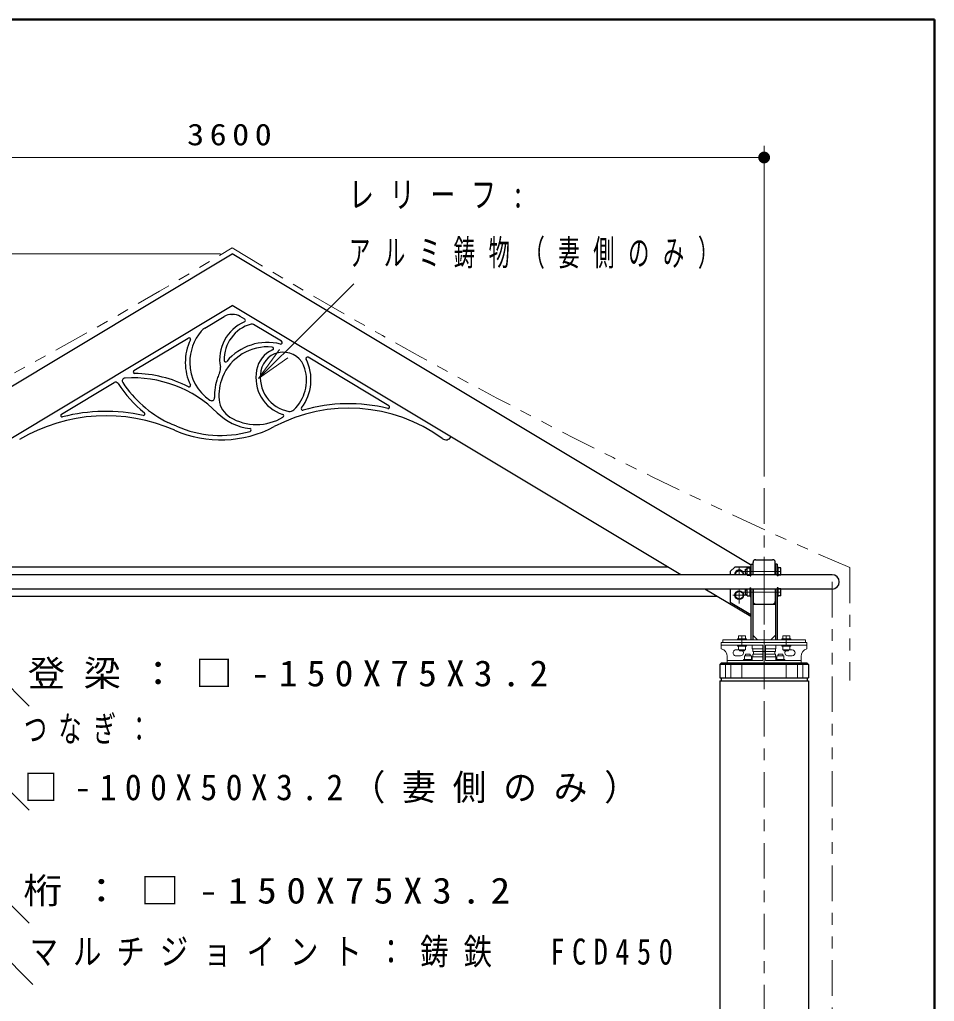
# Model space of a CAD drawing. Units: millimetres on the paper, scale 1:40. Extents: x -365 to 0, y 0 to 257.
# Drawn here: x -77.4 to 0, y 174 to 257 of the extents above; entities that cross this region are included whole.
import ezdxf

# ---------------------------------------------------------------- set-up
doc = ezdxf.new("R2010")
doc.units = ezdxf.units.MM
doc.linetypes.add('USER2', pattern=[6, 3, -1, 1, -1])
doc.linetypes.add('USER3', pattern=[8, 3, -1, 1, -1, 1, -1])
doc.layers.add('1_40', color=7, linetype='Continuous', lineweight=25)
doc.layers.add('NAKAMURA図枠', color=7, linetype='Continuous', lineweight=13)
doc.styles.add('ＭＳ ゴシック', font='')
doc.styles.get('ＭＳ ゴシック').set_extended_font_data('MS Gothic')

# ---------------------------------------------------------------- blocks, each defined once
blk = doc.blocks.new('filled_dot')
at = {"color": 0, "linetype": 'Continuous', "lineweight": -2, "const_width": 1.25}
blk.add_lwpolyline([(-0.625, 0, 1), (0.625, 0, 1)], format="xyb", close=True, dxfattribs=at)
blk = doc.blocks.new('open_arrow')
at = {"color": 0, "linetype": 'Continuous', "lineweight": -2}
blk.add_lwpolyline([(7.5, 1.25), (0, 0), (7.5, -1.25)], dxfattribs=at)

msp = doc.modelspace()

# ---------------------------------------------------------------- linework, layer by layer
at = {"layer": '1_40', "lineweight": 13}
for p, q in [((-14.402, 218.364), (-14.402, 246.341)), ((-104.402, 245.341), (-14.402, 245.341)), ((-60.402, 237.201), (-215.395, 237.201)), ((-57.168, 226.643), (-49.101, 234.65)), ((-91.955, 214.364), (-76.59, 198.949)), ((-103.983, 207.973), (-76.59, 180.58)), ((-94.647, 208.2), (-76.59, 190.143)), ((-104.444, 203.58), (-76.275, 175.411)), ((-17.684, 202.452), (-17.684, 201.326)), ((-17.527, 202.576), (-11.277, 202.576)), ((-17.215, 202.452), (-17.215, 201.326)), ((-16.277, 202.452), (-16.277, 201.326)), ((-14.402, 202.452), (-14.402, 201.326)), ((-12.527, 202.452), (-12.527, 201.326)), ((-11.59, 202.452), (-11.59, 201.326)), ((-11.121, 202.452), (-11.121, 201.326))]:
    msp.add_line(p, q, dxfattribs=at)
at = {"layer": '1_40'}
for p, q in [((-103.265, 210.883), (-59.402, 237.201)), ((-15.55, 210.889), (-59.402, 237.201)), ((-97.351, 210.058), (-59.402, 232.828)), ((-21.454, 210.058), (-59.402, 232.828)), ((-15.34, 210.058), (-15.34, 211.101)), ((-15.127, 211.326), (-13.69, 211.326)), ((-13.465, 210.058), (-13.465, 211.101)), ((-8.652, 210.058), (-110.152, 210.058)), ((-22.524, 210.701), (-96.28, 210.701)), ((-15.54, 210.883), (-15.54, 210.701)), ((-8.652, 208.843), (-110.152, 208.843)), ((-15.54, 206.51), (-19.429, 208.843)), ((-15.34, 208.843), (-15.34, 207.801)), ((-13.465, 208.843), (-13.465, 207.801)), ((-18.358, 208.201), (-100.447, 208.201)), ((-15.154, 207.576), (-13.69, 207.576)), ((-15.54, 206.666), (-15.54, 206.51))]:
    msp.add_line(p, q, dxfattribs=at)
at = {"layer": '1_40', "color": 4}
for p, q in [((-61.718, 230.913), (-60.076, 231.898)), ((-59.432, 232.076), (-59.402, 232.076)), ((-59.373, 232.076), (-59.402, 232.076)), ((-58.348, 231.669), (-58.729, 231.898)), ((-55.224, 229.795), (-57.602, 231.222)), ((-67.714, 227.315), (-63.121, 230.071)), ((-46.139, 224.344), (-52.982, 228.45)), ((-73.85, 223.633), (-69.402, 226.302)), ((-18.046, 202.577), (-18.153, 202.451)), ((-10.652, 202.452), (-18.152, 202.452)), ((-18.152, 202.451), (-18.152, 201.326)), ((-10.76, 202.576), (-18.045, 202.576)), ((-10.758, 202.577), (-10.651, 202.452)), ((-10.652, 202.451), (-10.652, 201.326)), ((-18.152, 201.326), (-10.652, 201.326)), ((-18.152, 201.076), (-18.152, 146.576)), ((-18.152, 201.076), (-10.652, 201.076)), ((-18.045, 201.326), (-18.045, 201.076)), ((-10.759, 201.326), (-10.759, 201.076)), ((-10.652, 201.076), (-10.652, 146.576))]:
    msp.add_line(p, q, dxfattribs=at)
at = {"layer": '1_40', "linetype": 'USER2', "lineweight": 13}
msp.add_line((-14.402, 217.364), (-14.402, 136.326), dxfattribs=at)
at = {"layer": '1_40', "color": 20}
for p, q in [((-15.515, 210.951), (-15.365, 210.951)), ((-15.515, 210.951), (-15.515, 210.058)), ((-15.515, 210.951), (-15.515, 210.058)), ((-15.365, 210.951), (-15.365, 210.058)), ((-15.365, 210.951), (-15.365, 210.058)), ((-13.44, 210.951), (-13.44, 210.058)), ((-13.44, 210.951), (-13.44, 210.058)), ((-13.29, 210.951), (-13.44, 210.951)), ((-13.29, 210.951), (-13.29, 210.058)), ((-13.29, 210.951), (-13.29, 210.058)), ((-16.89, 210.701), (-17.265, 210.326)), ((-17.265, 210.326), (-17.265, 210.058)), ((-15.515, 210.701), (-16.89, 210.701)), ((-16.815, 210.249), (-16.515, 210.422)), ((-16.815, 210.249), (-16.815, 210.058)), ((-16.215, 210.249), (-16.515, 210.422)), ((-16.215, 210.249), (-16.215, 210.058)), ((-15.632, 210.701), (-15.565, 210.701)), ((-17.265, 208.843), (-17.265, 207.701)), ((-16.815, 208.499), (-16.515, 208.672)), ((-16.815, 208.499), (-16.815, 208.153)), ((-16.215, 208.499), (-16.515, 208.672)), ((-16.215, 208.499), (-16.215, 208.153)), ((-15.515, 208.843), (-15.515, 204.55)), ((-15.515, 208.843), (-15.515, 204.551)), ((-15.365, 208.843), (-15.365, 204.55)), ((-15.365, 208.843), (-15.365, 204.551)), ((-13.44, 208.843), (-13.44, 204.55)), ((-13.44, 208.843), (-13.44, 204.551)), ((-13.29, 208.843), (-13.29, 204.55)), ((-13.29, 208.843), (-13.29, 204.551)), ((-15.515, 206.651), (-17.265, 207.701)), ((-16.515, 207.979), (-16.815, 208.153)), ((-16.515, 207.979), (-16.215, 208.153)), ((-15.365, 207.576), (-13.44, 207.576)), ((-15.365, 204.951), (-14.965, 204.551)), ((-13.465, 204.926), (-13.84, 204.551))]:
    msp.add_line(p, q, dxfattribs=at)
at = {"layer": '1_40', "color": 20, "linetype": 'USER2', "lineweight": 13}
for p, q in [((-14.402, 211.571), (-14.402, 210.058)), ((-15.897, 210.076), (-17.047, 210.076)), ((-15.897, 210.076), (-17.009, 210.076)), ((-16.515, 210.704), (-16.515, 210.058)), ((-15.136, 210.326), (-15.766, 210.326)), ((-13.668, 210.326), (-13.038, 210.326)), ((-16.515, 208.843), (-16.515, 207.636)), ((-15.136, 208.576), (-15.766, 208.576)), ((-14.402, 208.843), (-14.402, 203.744)), ((-13.668, 208.576), (-13.038, 208.576)), ((-15.897, 208.326), (-17.047, 208.326)), ((-15.897, 208.326), (-17.009, 208.326)), ((-16.277, 204.881), (-16.277, 204.032)), ((-12.527, 204.881), (-12.527, 204.032))]:
    msp.add_line(p, q, dxfattribs=at)
at = {"layer": '1_40', "color": 190, "linetype": 'USER2', "lineweight": 13}
for p, q in [((-16.37, 210.326), (-12.738, 210.326)), ((-16.37, 208.576), (-12.738, 208.576))]:
    msp.add_line(p, q, dxfattribs=at)
at = {"layer": '1_40', "color": 190}
for p, q in [((-15.973, 210.126), (-15.973, 210.526)), ((-15.973, 210.526), (-15.848, 210.526)), ((-15.973, 210.126), (-15.848, 210.126)), ((-15.848, 210.626), (-15.582, 210.626)), ((-15.848, 210.026), (-15.848, 210.626)), ((-15.582, 209.951), (-15.582, 210.701)), ((-15.582, 210.701), (-15.515, 210.701)), ((-15.515, 209.951), (-15.515, 210.701)), ((-13.223, 210.701), (-13.29, 210.701)), ((-13.29, 210.701), (-13.29, 209.951)), ((-13.223, 209.951), (-13.223, 210.701)), ((-12.982, 210.626), (-13.223, 210.626)), ((-12.982, 210.026), (-12.982, 210.626)), ((-15.848, 210.026), (-15.582, 210.026)), ((-15.582, 209.951), (-15.515, 209.951)), ((-13.223, 209.951), (-13.29, 209.951)), ((-12.982, 210.026), (-13.223, 210.026)), ((-15.973, 208.376), (-15.973, 208.776)), ((-15.973, 208.776), (-15.848, 208.776)), ((-15.848, 208.876), (-15.582, 208.876)), ((-15.848, 208.276), (-15.848, 208.876)), ((-15.582, 208.201), (-15.582, 208.951)), ((-15.582, 208.951), (-15.515, 208.951)), ((-15.515, 208.201), (-15.515, 208.951)), ((-13.223, 208.951), (-13.29, 208.951)), ((-13.29, 208.951), (-13.29, 208.201)), ((-13.223, 208.201), (-13.223, 208.951)), ((-12.982, 208.876), (-13.223, 208.876)), ((-12.982, 208.276), (-12.982, 208.876)), ((-15.973, 208.376), (-15.848, 208.376)), ((-15.848, 208.276), (-15.582, 208.276)), ((-15.582, 208.201), (-15.515, 208.201)), ((-13.223, 208.201), (-13.29, 208.201)), ((-12.982, 208.276), (-13.223, 208.276))]:
    msp.add_line(p, q, dxfattribs=at)
at = {"layer": '1_40', "linetype": 'USER3', "lineweight": 13}
for p, q in [((-7.166, 210.654), (-7.166, 201.109)), ((-8.652, 209.451), (-8.652, 144.676))]:
    msp.add_line(p, q, dxfattribs=at)
at = {"layer": '1_40', "color": 4, "lineweight": 13}
for p, q in [((-18.027, 204.326), (-18.027, 203.801)), ((-18.027, 204.326), (-10.777, 204.326)), ((-17.902, 204.551), (-17.902, 204.326)), ((-10.902, 204.551), (-17.902, 204.551)), ((-16.652, 204.631), (-16.652, 204.551)), ((-15.902, 204.631), (-16.652, 204.631)), ((-15.977, 204.881), (-16.577, 204.881)), ((-16.577, 204.881), (-16.577, 204.631)), ((-15.977, 204.881), (-15.977, 204.631)), ((-15.902, 204.631), (-15.902, 204.551)), ((-12.902, 204.631), (-12.152, 204.631)), ((-12.902, 204.631), (-12.902, 204.551)), ((-12.827, 204.881), (-12.227, 204.881)), ((-12.827, 204.881), (-12.827, 204.631)), ((-12.227, 204.881), (-12.227, 204.631)), ((-12.152, 204.631), (-12.152, 204.551)), ((-10.902, 204.551), (-10.902, 204.326)), ((-10.777, 204.326), (-10.777, 203.801)), ((-18.027, 204.101), (-14.515, 204.101)), ((-16.777, 203.701), (-16.577, 203.701)), ((-16.652, 204.101), (-16.652, 204.021)), ((-16.652, 204.021), (-15.902, 204.021)), ((-16.577, 204.021), (-16.577, 203.696)), ((-15.977, 203.696), (-16.577, 203.696)), ((-16.477, 203.696), (-16.477, 203.631)), ((-16.077, 203.631), (-16.477, 203.631)), ((-16.077, 203.696), (-16.077, 203.631)), ((-15.977, 204.021), (-15.977, 203.696)), ((-15.902, 204.101), (-15.902, 204.021)), ((-15.402, 204.101), (-15.402, 203.801)), ((-14.515, 203.801), (-15.402, 203.801)), ((-15.352, 203.801), (-15.352, 203.551)), ((-14.515, 203.551), (-15.352, 203.551)), ((-15.302, 203.551), (-15.302, 203.351)), ((-14.515, 204.101), (-14.515, 202.801)), ((-14.34, 203.551), (-14.465, 203.551)), ((-14.29, 204.101), (-14.29, 202.801)), ((-10.777, 204.101), (-14.29, 204.101)), ((-14.29, 203.801), (-13.402, 203.801)), ((-14.29, 203.551), (-13.452, 203.551)), ((-13.502, 203.551), (-13.502, 203.351)), ((-13.452, 203.801), (-13.452, 203.551)), ((-13.402, 204.101), (-13.402, 203.801)), ((-12.902, 204.101), (-12.902, 204.021)), ((-12.152, 204.021), (-12.902, 204.021)), ((-12.827, 204.021), (-12.827, 203.696)), ((-12.827, 203.696), (-12.227, 203.696)), ((-12.727, 203.696), (-12.727, 203.631)), ((-12.727, 203.631), (-12.327, 203.631)), ((-12.327, 203.696), (-12.327, 203.631)), ((-12.227, 204.021), (-12.227, 203.696)), ((-12.027, 203.701), (-12.227, 203.701)), ((-12.152, 204.101), (-12.152, 204.021)), ((-17.527, 203.151), (-17.527, 202.576)), ((-17.527, 202.801), (-14.515, 202.801)), ((-16.777, 203.201), (-16.402, 203.201)), ((-16.152, 202.881), (-15.402, 202.881)), ((-16.152, 202.881), (-16.152, 202.801)), ((-16.077, 203.206), (-15.477, 203.206)), ((-16.077, 203.206), (-16.077, 202.881)), ((-15.977, 203.351), (-15.977, 203.206)), ((-15.977, 203.351), (-15.577, 203.351)), ((-15.577, 203.351), (-15.577, 203.206)), ((-15.477, 203.206), (-15.477, 202.881)), ((-14.515, 203.101), (-15.402, 203.101)), ((-15.402, 203.101), (-15.402, 202.881)), ((-15.402, 202.881), (-15.402, 202.801)), ((-14.515, 203.351), (-15.352, 203.351)), ((-15.352, 203.351), (-15.352, 203.101)), ((-14.29, 203.351), (-13.452, 203.351)), ((-14.29, 203.101), (-13.402, 203.101)), ((-11.277, 202.801), (-14.29, 202.801)), ((-13.452, 203.351), (-13.452, 203.101)), ((-13.402, 203.101), (-13.402, 202.881)), ((-13.402, 202.881), (-13.402, 202.801)), ((-12.652, 202.881), (-13.402, 202.881)), ((-13.327, 203.206), (-13.327, 202.881)), ((-12.727, 203.206), (-13.327, 203.206)), ((-12.827, 203.351), (-13.227, 203.351)), ((-13.227, 203.351), (-13.227, 203.206)), ((-12.827, 203.351), (-12.827, 203.206)), ((-12.727, 203.206), (-12.727, 202.881)), ((-12.652, 202.881), (-12.652, 202.801)), ((-12.027, 203.201), (-12.402, 203.201)), ((-11.277, 203.151), (-11.277, 202.576))]:
    msp.add_line(p, q, dxfattribs=at)
at = {"layer": '1_40', "color": 20, "lineweight": 13}
for p, q in [((-17.902, 204.551), (-17.902, 204.326)), ((-17.902, 204.551), (-10.902, 204.551)), ((-10.902, 204.326), (-17.902, 204.326)), ((-10.902, 204.551), (-10.902, 204.326))]:
    msp.add_line(p, q, dxfattribs=at)
at = {"layer": '1_40', "color": 20}
msp.add_circle((-16.515, 208.326), 0.375, dxfattribs=at)
at = {"layer": '1_40', "linetype": 'USER3', "lineweight": 13}
for centre, start, end in [((-284.03, 607.568), 293.69153, 301.27123), ((165.226, 607.568), 238.72877, 246.52326)]:
    msp.add_arc(centre, 432.735, start, end, dxfattribs=at)
at = {"layer": '1_40', "color": 4}
for centre, radius, start, end in [((-59.432, 230.824), 1.252, 89.99998, 120.96413), ((-59.373, 230.824), 1.252, 59.03583, 89.99998), ((-58.412, 231.562), 0.125, 293.43369, 59.03594), ((-61.073, 229.838), 1.252, 120.9641, 140.17585), ((-56.976, 228.247), 3.488, 113.43328, 190.50799), ((-56.976, 228.247), 3.112, 105.30426, 181.49672), ((-57.731, 231.007), 0.251, 59.03579, 105.30437), ((-63.056, 229.963), 0.125, 334.80548, 120.96385), ((-58.851, 227.985), 4.147, 140.17586, 179.99996), ((-58.851, 227.985), 4.523, 154.80561, 179.99996), ((-56.421, 225.224), 4.104, 84.33588, 158.144), ((-56.421, 225.224), 4.479, 75.75642, 140.24683), ((-56.029, 229.183), 0.125, 292.99572, 84.33603), ((-55.288, 229.687), 0.125, 255.75626, 59.03579), ((-55.086, 226.962), 2.288, 112.99605, 170.00148), ((-55.086, 226.962), 1.912, 15.78771, 170.00148), ((-53.046, 228.342), 0.125, 59.03579, 206.89442), ((-59.205, 227.985), 4.168, 180.00172, 206.47052), ((-59.205, 227.985), 3.792, 180.00172, 236.75361), ((-61.144, 227.474), 0.751, 334.53019, 10.50804), ((-59.961, 228.169), 0.125, 181.4969, 320.24619), ((-56.628, 226.526), 3.89, 322.745, 26.89455), ((-68.455, 226.44), 0.251, 93.46072, 213.98944), ((-67.854, 216.496), 10.212, 45.22327, 93.46065), ((-67.65, 227.207), 0.125, 120.96407, 268.90794), ((-67.854, 216.496), 10.588, 63.34792, 88.90842), ((-56.421, 225.224), 4.479, 160.44035, 182.44273), ((-56.421, 225.224), 4.479, 154.53016, 160.43692), ((-56.421, 225.224), 4.104, 158.13728, 185.33477), ((-54.127, 226.729), 3.273, 168.93008, 252.10042), ((-54.127, 226.729), 2.897, 168.93008, 260.42186), ((-56.628, 226.526), 3.514, 314.21923, 15.78772), ((-69.273, 226.087), 0.251, 33.11611, 120.96434), ((-60.196, 232.008), 10.588, 213.11617, 231.22421), ((-60.196, 232.008), 10.212, 213.98928, 242.89085), ((-63.048, 226.071), 0.125, 243.34861, 26.47058), ((-61.147, 225.022), 0.251, 236.75355, 2.44275), ((-58.603, 225.02), 1.912, 185.33478, 238.73648), ((-53.431, 224.095), 0.125, 142.74489, 286.13089), ((-49.554, 210.687), 13.832, 76.11322, 106.13101), ((-46.204, 224.236), 0.125, 256.11323, 59.03594), ((-70.069, 209.094), 14.401, 66.25473, 120.5383), ((-73.786, 223.525), 0.125, 120.96385, 284.44142), ((-70.069, 209.094), 14.777, 77.74006, 104.44208), ((-66.905, 223.656), 0.125, 257.73973, 51.22463), ((-57.353, 227.079), 4.697, 225.22324, 263.20332), ((-57.353, 227.079), 4.321, 238.73559, 301.32275), ((-49.554, 210.687), 13.457, 53.95028, 117.88666), ((-55.172, 223.495), 0.125, 301.32301, 72.10051), ((-54.526, 224.366), 0.501, 260.42193, 314.21925), ((-70.069, 209.094), 14.777, 66.25473, 69.31264), ((-60.374, 231.134), 9.677, 246.25472, 297.88664), ((-60.374, 231.134), 9.302, 246.25472, 285.48609), ((-57.924, 222.291), 0.125, 285.48549, 83.20399), ((-41.33, 221.984), 0.517, 233.95027, 329.0254)]:
    msp.add_arc(centre, radius, start, end, dxfattribs=at)
at = {"layer": '1_40'}
for centre, radius, start, end in [((-15.115, 211.101), 0.225, 90, 180), ((-13.69, 211.101), 0.225, 360, 90), ((-8.652, 209.451), 0.608, 270, 90), ((-15.115, 207.801), 0.225, 179.99999, 270), ((-13.69, 207.801), 0.225, 270, 0.00001)]:
    msp.add_arc(centre, radius, start, end, dxfattribs=at)
at = {"layer": '1_40', "color": 20}
msp.add_arc((-16.515, 210.076), 0.375, 357.33096, 180, dxfattribs=at)
at = {"layer": '1_40', "color": 4, "lineweight": 13}
for centre, radius, start, end in [((-18.2, 203.151), 0.672, 0, 75.13713), ((-16.777, 203.451), 0.25, 89.99999, 270), ((-16.402, 203.451), 0.25, 270, 46.07223), ((-12.402, 203.451), 0.25, 133.92777, 270), ((-12.027, 203.451), 0.25, 270, 90), ((-10.605, 203.151), 0.672, 104.86287, 179.99999)]:
    msp.add_arc(centre, radius, start, end, dxfattribs=at)
at = {"layer": 'NAKAMURA図枠', "lineweight": 50}
for p, q in [((0, 257), (-365, 257)), ((0, 0), (0, 257))]:
    msp.add_line(p, q, dxfattribs=at)

# ---------------------------------------------------------------- block references
at = {"layer": '1_40', "lineweight": 13, "xscale": 0.4, "yscale": 0.4}
for name, p, rotation in [('filled_dot', (-14.402, 245.341), 180), ('open_arrow', (-57.168, 226.643), 44.8)]:
    msp.add_blockref(name, p, dxfattribs=dict(at, rotation=rotation))

# ---------------------------------------------------------------- texts
at = {"layer": '1_40', "style": 'ＭＳ ゴシック'}
for s, insert, char_height, attachment_point in [('\\T1.33;\\W1.15;3600', (-59.402, 246.341), 1.833, 8), ('\\T1.64;\\W0.7;レリーフ:', (-49.518, 242.15), 2.199, 4), ('\\T1.64;\\W0.6;アルミ鋳物（妻側のみ）', (-49.518, 237.15), 2.199, 4), ('\\T1.5;\\W1.05;登梁：□-150X75X3.2', (-76.693, 201.599), 2.199, 4), ('\\T1.5;\\W0.65;つなぎ：', (-77.021, 196.943), 2.199, 4), ('\\T1.5;\\W0.95;□-100X50X3.2（妻側のみ）', (-77.021, 191.943), 2.199, 4), ('\\T1.5;\\W1.1;桁：□-150X75X3.2', (-77.07, 183.23), 2.199, 4), ('\\T1.53;\\W0.8;マルチジョイント：鋳鉄\u3000FCD450', (-76.538, 178.061), 2.199, 4)]:
    msp.add_mtext(s, dxfattribs=dict(at, insert=insert, char_height=char_height, attachment_point=attachment_point))

doc.saveas('drawing.dxf')
